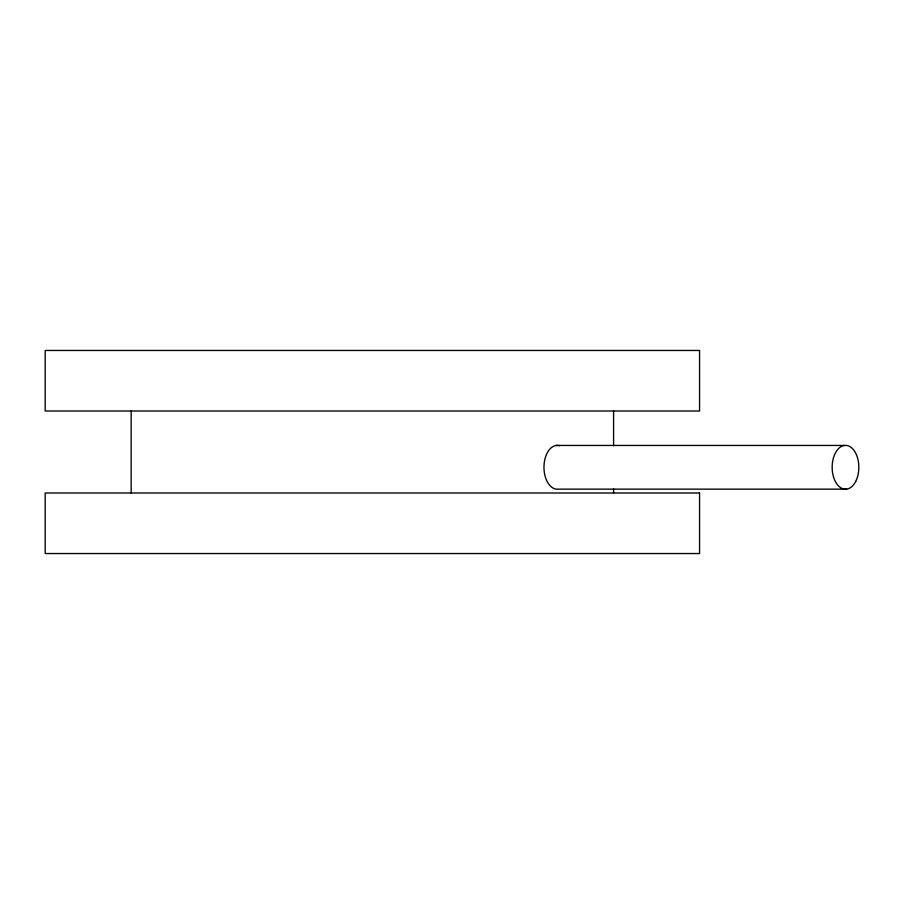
<?xml version="1.0" encoding="UTF-8"?>
<svg xmlns="http://www.w3.org/2000/svg" width="904" height="904" viewBox="0 0 904 904"><rect width="100%" height="100%" fill="white"/><g stroke="black" fill="none" stroke-linecap="round" stroke-linejoin="round"><path stroke-width="1.36" d="M556.163 445.446L844.347 445.446M846.652 489.143L558.469 489.143A21.933 13.345 -90 0 1 543.982 466.317A21.933 13.345 -90 0 1 559.644 445.706M613.59 411.004L613.59 445.751M613.59 488.827L613.59 492.996M131.159 411.004L131.159 492.996M699.56 350.458L45.2 350.458L45.2 411.004L699.56 411.004L699.56 350.458M699.56 492.996L45.2 492.996L45.2 553.542L699.56 553.542L699.56 492.996M855.715 481.403A21.933 13.345 -90 0 0 847.828 445.706A21.933 13.345 -90 0 0 832.957 474.769A21.933 13.345 -90 0 0 855.715 481.403"/></g></svg>
